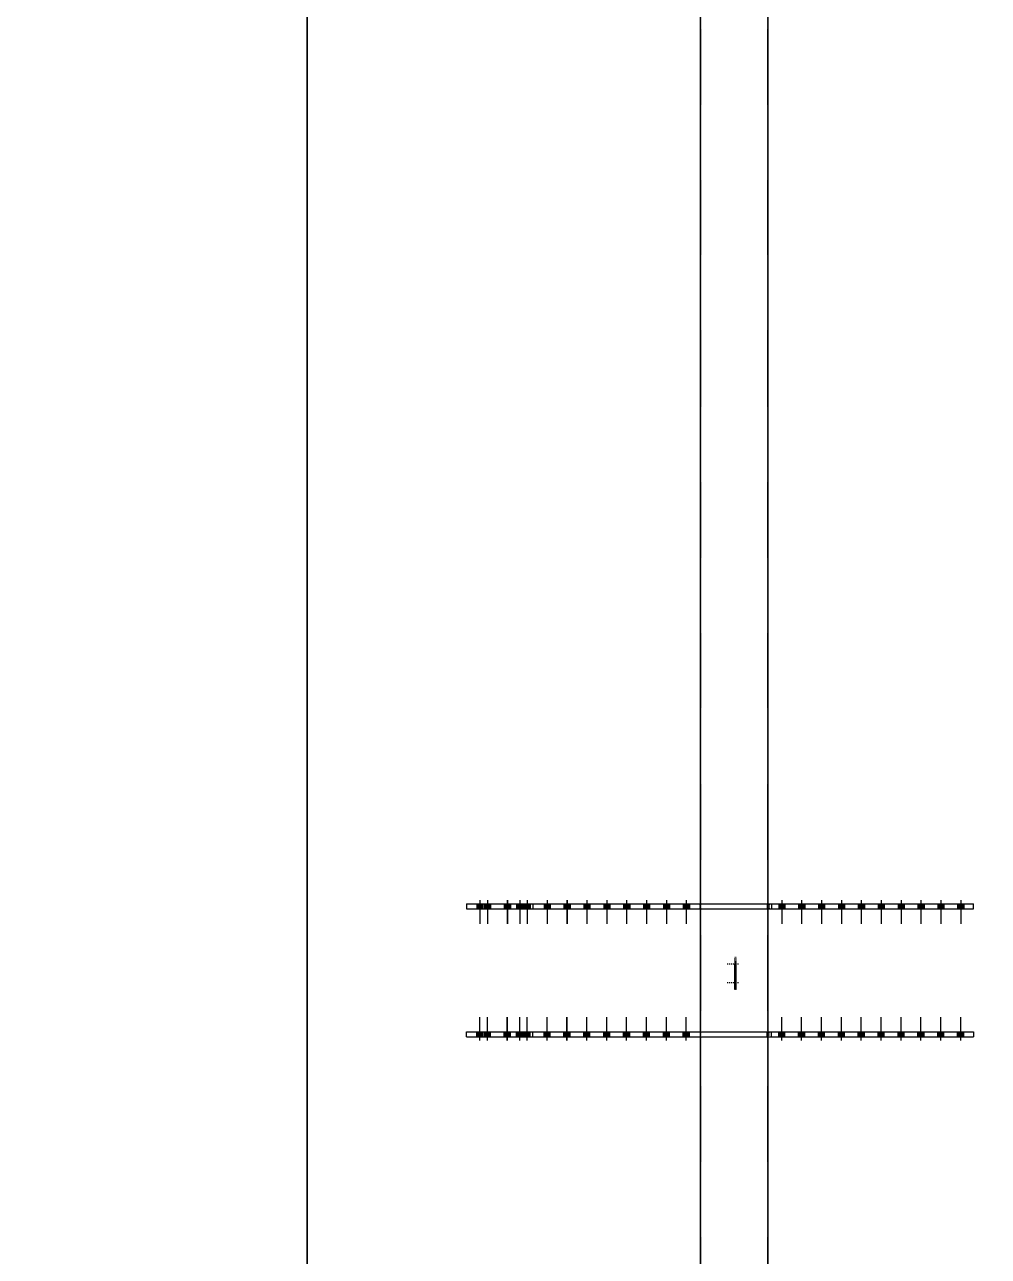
# Model space of a CAD drawing. Header units: millimetres. Extents: x 15962 to 71432, y 9666 to 72266.
# Drawn here: x 56564 to 60199, y 33116 to 37761 of the extents above; entities that cross this region are included whole.
import ezdxf

# ---------------------------------------------------------------- set-up
doc = ezdxf.new("R2010")
doc.units = ezdxf.units.MM
doc.header["$LTSCALE"] = 2
doc.linetypes.add('DXK_LINE_DOT1', pattern=[1.8814, 0.9407, -0.9407])
doc.linetypes.add('DXK_LINE_DOT2', pattern=[3.9198, 1.9599, -1.9599])

msp = doc.modelspace()

# ---------------------------------------------------------------- hatches: boundary and pattern name
at = {"linetype": 'Continuous'}
for points in [[(58270.1094, 34445.288), (58293.1094, 34445.288), (58293.1094, 34426.288), (58270.1094, 34426.288)], [(58270.1094, 34445.288), (58293.1094, 34445.288), (58293.1094, 34426.288), (58270.1094, 34426.288)], [(58270.1094, 34445.288), (58293.1094, 34445.288), (58293.1094, 34426.288), (58270.1094, 34426.288)], [(58270.1094, 34445.288), (58293.1094, 34445.288), (58293.1094, 34426.288), (58270.1094, 34426.288)], [(58270.1094, 34445.288), (58293.1094, 34445.288), (58293.1094, 34426.288), (58270.1094, 34426.288)], [(58270.1094, 34445.288), (58293.1094, 34445.288), (58293.1094, 34426.288), (58270.1094, 34426.288)], [(58270.1094, 34445.288), (58293.1094, 34445.288), (58293.1094, 34426.288), (58270.1094, 34426.288)], [(58270.1094, 34445.288), (58293.1094, 34445.288), (58293.1094, 34426.288), (58270.1094, 34426.288)], [(58270.1094, 34445.288), (58293.1094, 34445.288), (58293.1094, 34426.288), (58270.1094, 34426.288)], [(58270.1095, 34445.288), (58293.1095, 34445.288), (58293.1095, 34426.288), (58270.1095, 34426.288)], [(58321.5802, 34426.288), (58298.5802, 34426.288), (58298.5802, 34445.288), (58321.5802, 34445.288)], [(58321.6504, 34426.288), (58298.6504, 34426.288), (58298.6504, 34445.288), (58321.6504, 34445.288)], [(58396.5802, 34426.288), (58373.5802, 34426.288), (58373.5802, 34445.288), (58396.5802, 34445.288)], [(58396.6504, 34426.288), (58373.6504, 34426.288), (58373.6504, 34445.288), (58396.6504, 34445.288)], [(58420.1094, 34445.288), (58443.1094, 34445.288), (58443.1094, 34426.288), (58420.1094, 34426.288)], [(58420.1094, 34445.288), (58443.1094, 34445.288), (58443.1094, 34426.288), (58420.1094, 34426.288)], [(58420.1094, 34445.288), (58443.1094, 34445.288), (58443.1094, 34426.288), (58420.1094, 34426.288)], [(58420.1094, 34445.288), (58443.1094, 34445.288), (58443.1094, 34426.288), (58420.1094, 34426.288)], [(58420.1094, 34445.288), (58443.1094, 34445.288), (58443.1094, 34426.288), (58420.1094, 34426.288)], [(58420.1094, 34445.288), (58443.1094, 34445.288), (58443.1094, 34426.288), (58420.1094, 34426.288)], [(58420.1094, 34445.288), (58443.1094, 34445.288), (58443.1094, 34426.288), (58420.1094, 34426.288)], [(58420.1094, 34445.288), (58443.1094, 34445.288), (58443.1094, 34426.288), (58420.1094, 34426.288)], [(58420.1094, 34445.288), (58443.1094, 34445.288), (58443.1094, 34426.288), (58420.1094, 34426.288)], [(58420.1095, 34445.288), (58443.1095, 34445.288), (58443.1095, 34426.288), (58420.1095, 34426.288)], [(58471.5802, 34426.288), (58448.5802, 34426.288), (58448.5802, 34445.288), (58471.5802, 34445.288)], [(58471.6504, 34426.288), (58448.6504, 34426.288), (58448.6504, 34445.288), (58471.6504, 34445.288)], [(58546.5802, 34426.288), (58523.5802, 34426.288), (58523.5802, 34445.288), (58546.5802, 34445.288)], [(58546.6503, 34426.288), (58523.6503, 34426.288), (58523.6503, 34445.288), (58546.6503, 34445.288)], [(58621.5802, 34426.288), (58598.5802, 34426.288), (58598.5802, 34445.288), (58621.5802, 34445.288)], [(58621.6503, 34426.288), (58598.6503, 34426.288), (58598.6503, 34445.288), (58621.6503, 34445.288)], [(58696.5802, 34426.288), (58673.5802, 34426.288), (58673.5802, 34445.288), (58696.5802, 34445.288)], [(58696.6503, 34426.288), (58673.6503, 34426.288), (58673.6503, 34445.288), (58696.6503, 34445.288)], [(58771.5802, 34426.288), (58748.5802, 34426.288), (58748.5802, 34445.288), (58771.5802, 34445.288)], [(58771.6503, 34426.288), (58748.6503, 34426.288), (58748.6503, 34445.288), (58771.6503, 34445.288)], [(58846.5802, 34426.288), (58823.5802, 34426.288), (58823.5802, 34445.288), (58846.5802, 34445.288)], [(58846.6503, 34426.288), (58823.6503, 34426.288), (58823.6503, 34445.288), (58846.6503, 34445.288)], [(58921.5802, 34426.288), (58898.5802, 34426.288), (58898.5802, 34445.288), (58921.5802, 34445.288)], [(58921.6503, 34426.288), (58898.6503, 34426.288), (58898.6503, 34445.288), (58921.6503, 34445.288)], [(58996.5801, 34426.288), (58973.5801, 34426.288), (58973.5801, 34445.288), (58996.5801, 34445.288)], [(58996.6503, 34426.288), (58973.6503, 34426.288), (58973.6503, 34445.288), (58996.6503, 34445.288)], [(59071.5801, 34426.288), (59048.5801, 34426.288), (59048.5801, 34445.288), (59071.5801, 34445.288)], [(59071.6503, 34426.288), (59048.6503, 34426.288), (59048.6503, 34445.288), (59071.6503, 34445.288)], [(59431.5801, 34426.288), (59408.5801, 34426.288), (59408.5801, 34445.288), (59431.5801, 34445.288)], [(59431.6503, 34426.288), (59408.6503, 34426.288), (59408.6503, 34445.288), (59431.6503, 34445.288)], [(59506.5801, 34426.288), (59483.5801, 34426.288), (59483.5801, 34445.288), (59506.5801, 34445.288)], [(59506.6503, 34426.288), (59483.6503, 34426.288), (59483.6503, 34445.288), (59506.6503, 34445.288)], [(59581.5801, 34426.288), (59558.5801, 34426.288), (59558.5801, 34445.288), (59581.5801, 34445.288)], [(59581.6503, 34426.288), (59558.6503, 34426.288), (59558.6503, 34445.288), (59581.6503, 34445.288)], [(59656.5801, 34426.288), (59633.5801, 34426.288), (59633.5801, 34445.288), (59656.5801, 34445.288)], [(59656.6503, 34426.288), (59633.6503, 34426.288), (59633.6503, 34445.288), (59656.6503, 34445.288)], [(59731.5801, 34426.288), (59708.5801, 34426.288), (59708.5801, 34445.288), (59731.5801, 34445.288)], [(59731.6503, 34426.288), (59708.6503, 34426.288), (59708.6503, 34445.288), (59731.6503, 34445.288)], [(59806.5801, 34426.288), (59783.5801, 34426.288), (59783.5801, 34445.288), (59806.5801, 34445.288)], [(59806.6502, 34426.288), (59783.6502, 34426.288), (59783.6502, 34445.288), (59806.6502, 34445.288)], [(59881.5801, 34426.288), (59858.5801, 34426.288), (59858.5801, 34445.288), (59881.5801, 34445.288)], [(59881.6502, 34426.288), (59858.6502, 34426.288), (59858.6502, 34445.288), (59881.6502, 34445.288)], [(59956.5801, 34426.288), (59933.5801, 34426.288), (59933.5801, 34445.288), (59956.5801, 34445.288)], [(59956.6502, 34426.288), (59933.6502, 34426.288), (59933.6502, 34445.288), (59956.6502, 34445.288)], [(60031.5801, 34426.288), (60008.5801, 34426.288), (60008.5801, 34445.288), (60031.5801, 34445.288)], [(60031.6502, 34426.288), (60008.6502, 34426.288), (60008.6502, 34445.288), (60031.6502, 34445.288)], [(60106.5801, 34426.288), (60083.5801, 34426.288), (60083.5801, 34445.288), (60106.5801, 34445.288)], [(60106.6502, 34426.288), (60083.6502, 34426.288), (60083.6502, 34445.288), (60106.6502, 34445.288)], [(58270.1094, 33943.288), (58293.1094, 33943.288), (58293.1094, 33962.288), (58270.1094, 33962.288)], [(58270.1094, 33943.288), (58293.1094, 33943.288), (58293.1094, 33962.288), (58270.1094, 33962.288)], [(58270.1094, 33943.288), (58293.1094, 33943.288), (58293.1094, 33962.288), (58270.1094, 33962.288)], [(58270.1094, 33943.288), (58293.1094, 33943.288), (58293.1094, 33962.288), (58270.1094, 33962.288)], [(58270.1094, 33943.288), (58293.1094, 33943.288), (58293.1094, 33962.288), (58270.1094, 33962.288)], [(58270.1094, 33943.288), (58293.1094, 33943.288), (58293.1094, 33962.288), (58270.1094, 33962.288)], [(58270.1094, 33943.288), (58293.1094, 33943.288), (58293.1094, 33962.288), (58270.1094, 33962.288)], [(58270.1094, 33943.288), (58293.1094, 33943.288), (58293.1094, 33962.288), (58270.1094, 33962.288)], [(58270.1094, 33943.288), (58293.1094, 33943.288), (58293.1094, 33962.288), (58270.1094, 33962.288)], [(58270.1095, 33943.288), (58293.1095, 33943.288), (58293.1095, 33962.288), (58270.1095, 33962.288)], [(58321.5802, 33962.288), (58298.5802, 33962.288), (58298.5802, 33943.288), (58321.5802, 33943.288)], [(58321.6504, 33962.288), (58298.6504, 33962.288), (58298.6504, 33943.288), (58321.6504, 33943.288)], [(58396.5802, 33962.288), (58373.5802, 33962.288), (58373.5802, 33943.288), (58396.5802, 33943.288)], [(58396.6504, 33962.288), (58373.6504, 33962.288), (58373.6504, 33943.288), (58396.6504, 33943.288)], [(58420.1094, 33943.288), (58443.1094, 33943.288), (58443.1094, 33962.288), (58420.1094, 33962.288)], [(58420.1094, 33943.288), (58443.1094, 33943.288), (58443.1094, 33962.288), (58420.1094, 33962.288)], [(58420.1094, 33943.288), (58443.1094, 33943.288), (58443.1094, 33962.288), (58420.1094, 33962.288)], [(58420.1094, 33943.288), (58443.1094, 33943.288), (58443.1094, 33962.288), (58420.1094, 33962.288)], [(58420.1094, 33943.288), (58443.1094, 33943.288), (58443.1094, 33962.288), (58420.1094, 33962.288)], [(58420.1094, 33943.288), (58443.1094, 33943.288), (58443.1094, 33962.288), (58420.1094, 33962.288)], [(58420.1094, 33943.288), (58443.1094, 33943.288), (58443.1094, 33962.288), (58420.1094, 33962.288)], [(58420.1094, 33943.288), (58443.1094, 33943.288), (58443.1094, 33962.288), (58420.1094, 33962.288)], [(58420.1094, 33943.288), (58443.1094, 33943.288), (58443.1094, 33962.288), (58420.1094, 33962.288)], [(58420.1095, 33943.288), (58443.1095, 33943.288), (58443.1095, 33962.288), (58420.1095, 33962.288)], [(58471.5802, 33962.288), (58448.5802, 33962.288), (58448.5802, 33943.288), (58471.5802, 33943.288)], [(58471.6504, 33962.288), (58448.6504, 33962.288), (58448.6504, 33943.288), (58471.6504, 33943.288)], [(58546.5802, 33962.288), (58523.5802, 33962.288), (58523.5802, 33943.288), (58546.5802, 33943.288)], [(58546.6503, 33962.288), (58523.6503, 33962.288), (58523.6503, 33943.288), (58546.6503, 33943.288)], [(58621.5802, 33962.288), (58598.5802, 33962.288), (58598.5802, 33943.288), (58621.5802, 33943.288)], [(58621.6503, 33962.288), (58598.6503, 33962.288), (58598.6503, 33943.288), (58621.6503, 33943.288)], [(58696.5802, 33962.288), (58673.5802, 33962.288), (58673.5802, 33943.288), (58696.5802, 33943.288)], [(58696.6503, 33962.288), (58673.6503, 33962.288), (58673.6503, 33943.288), (58696.6503, 33943.288)], [(58771.5802, 33962.288), (58748.5802, 33962.288), (58748.5802, 33943.288), (58771.5802, 33943.288)], [(58771.6503, 33962.288), (58748.6503, 33962.288), (58748.6503, 33943.288), (58771.6503, 33943.288)], [(58846.5802, 33962.288), (58823.5802, 33962.288), (58823.5802, 33943.288), (58846.5802, 33943.288)], [(58846.6503, 33962.288), (58823.6503, 33962.288), (58823.6503, 33943.288), (58846.6503, 33943.288)], [(58921.5802, 33962.288), (58898.5802, 33962.288), (58898.5802, 33943.288), (58921.5802, 33943.288)], [(58921.6503, 33962.288), (58898.6503, 33962.288), (58898.6503, 33943.288), (58921.6503, 33943.288)], [(58996.5801, 33962.288), (58973.5801, 33962.288), (58973.5801, 33943.288), (58996.5801, 33943.288)], [(58996.6503, 33962.288), (58973.6503, 33962.288), (58973.6503, 33943.288), (58996.6503, 33943.288)], [(59071.5801, 33962.288), (59048.5801, 33962.288), (59048.5801, 33943.288), (59071.5801, 33943.288)], [(59071.6503, 33962.288), (59048.6503, 33962.288), (59048.6503, 33943.288), (59071.6503, 33943.288)], [(59431.5801, 33962.288), (59408.5801, 33962.288), (59408.5801, 33943.288), (59431.5801, 33943.288)], [(59431.6503, 33962.288), (59408.6503, 33962.288), (59408.6503, 33943.288), (59431.6503, 33943.288)], [(59506.5801, 33962.288), (59483.5801, 33962.288), (59483.5801, 33943.288), (59506.5801, 33943.288)], [(59506.6503, 33962.288), (59483.6503, 33962.288), (59483.6503, 33943.288), (59506.6503, 33943.288)], [(59581.5801, 33962.288), (59558.5801, 33962.288), (59558.5801, 33943.288), (59581.5801, 33943.288)], [(59581.6503, 33962.288), (59558.6503, 33962.288), (59558.6503, 33943.288), (59581.6503, 33943.288)], [(59656.5801, 33962.288), (59633.5801, 33962.288), (59633.5801, 33943.288), (59656.5801, 33943.288)], [(59656.6503, 33962.288), (59633.6503, 33962.288), (59633.6503, 33943.288), (59656.6503, 33943.288)], [(59731.5801, 33962.288), (59708.5801, 33962.288), (59708.5801, 33943.288), (59731.5801, 33943.288)], [(59731.6503, 33962.288), (59708.6503, 33962.288), (59708.6503, 33943.288), (59731.6503, 33943.288)], [(59806.5801, 33962.288), (59783.5801, 33962.288), (59783.5801, 33943.288), (59806.5801, 33943.288)], [(59806.6502, 33962.288), (59783.6502, 33962.288), (59783.6502, 33943.288), (59806.6502, 33943.288)], [(59881.5801, 33962.288), (59858.5801, 33962.288), (59858.5801, 33943.288), (59881.5801, 33943.288)], [(59881.6502, 33962.288), (59858.6502, 33962.288), (59858.6502, 33943.288), (59881.6502, 33943.288)], [(59956.5801, 33962.288), (59933.5801, 33962.288), (59933.5801, 33943.288), (59956.5801, 33943.288)], [(59956.6502, 33962.288), (59933.6502, 33962.288), (59933.6502, 33943.288), (59956.6502, 33943.288)], [(60031.5801, 33962.288), (60008.5801, 33962.288), (60008.5801, 33943.288), (60031.5801, 33943.288)], [(60031.6502, 33962.288), (60008.6502, 33962.288), (60008.6502, 33943.288), (60031.6502, 33943.288)], [(60106.5801, 33962.288), (60083.5801, 33962.288), (60083.5801, 33943.288), (60106.5801, 33943.288)], [(60106.6502, 33962.288), (60083.6502, 33962.288), (60083.6502, 33943.288), (60106.6502, 33943.288)]]:
    msp.add_hatch(color=3, dxfattribs=at).paths.add_polyline_path(points)

# ---------------------------------------------------------------- linework, layer by layer
at = {"color": 7, "linetype": 'DXK_LINE_DOT1'}
for p, q in [((59113.6503, 44157.288), (59113.6503, 28907.288)), ((59366.6503, 44157.288), (59366.6503, 28907.288)), ((58481.6095, 34445.288), (58481.4203, 34445.288)), ((58481.4203, 34445.288), (58481.4203, 34426.288)), ((59112.6503, 34426.288), (59112.6503, 34445.288)), ((59112.6506, 34426.288), (59112.6506, 34445.288)), ((59367.6503, 34426.288), (59367.6503, 34445.288)), ((59367.6506, 34426.288), (59367.6506, 34445.288)), ((59372.9317, 34445.288), (59372.9317, 34426.288)), ((59242.7942, 34122.288), (59242.7942, 34242.288)), ((59248.7942, 34242.288), (59242.7942, 34242.288)), ((59248.7942, 34122.288), (59248.7942, 34242.288)), ((59248.7942, 34122.288), (59242.7942, 34122.288)), ((58481.4203, 33943.288), (58481.4203, 33962.288)), ((59112.6503, 33962.288), (59112.6503, 33943.288)), ((59112.6506, 33962.288), (59112.6506, 33943.288)), ((59367.6503, 33962.288), (59367.6503, 33943.288)), ((59367.6506, 33962.288), (59367.6506, 33943.288)), ((59372.9317, 33943.288), (59372.9317, 33962.288)), ((58481.6095, 33943.288), (58481.4203, 33943.288))]:
    msp.add_line(p, q, dxfattribs=at)
at = {"color": 7, "linetype": 'Continuous'}
for p, q in [((59112.6503, 43643.288), (59112.6503, 33962.288)), ((59367.6503, 43643.288), (59367.6503, 33962.288)), ((58231.232, 34445.288), (60142.9317, 34445.288)), ((58231.232, 34445.288), (58231.232, 34426.288)), ((58231.6095, 34426.288), (58231.232, 34426.288)), ((58231.232, 34426.288), (58231.6095, 34426.288)), ((58231.6095, 34445.288), (58231.6095, 34426.288)), ((58231.6095, 34426.288), (58481.6095, 34426.288)), ((58481.6095, 34445.288), (58481.6095, 34426.288)), ((58481.6095, 34426.288), (60142.9317, 34426.288)), ((58681.6606, 34445.288), (58681.6606, 34426.288)), ((59364.6042, 34445.288), (59364.6042, 34426.288)), ((59381.2415, 34445.288), (59381.2415, 34426.288)), ((60142.9317, 34426.288), (60142.9317, 34445.288)), ((58231.232, 33943.288), (58231.232, 33962.288)), ((58231.6095, 33962.288), (58231.232, 33962.288)), ((58231.232, 33962.288), (58231.6095, 33962.288)), ((58231.6095, 33943.288), (58231.6095, 33962.288)), ((58231.6095, 33962.288), (58481.6095, 33962.288)), ((58481.6095, 33943.288), (58481.6095, 33962.288)), ((58481.6095, 33962.288), (60142.9317, 33962.288)), ((58681.6606, 33943.288), (58681.6606, 33962.288)), ((59364.6042, 33943.288), (59364.6042, 33962.288)), ((59381.2415, 33943.288), (59381.2415, 33962.288)), ((60142.9317, 33962.288), (60142.9317, 33943.288)), ((58231.232, 33943.288), (60142.9317, 33943.288)), ((59112.6503, 33943.288), (59112.6503, 28907.288)), ((59367.6503, 33943.288), (59367.6503, 28907.288))]:
    msp.add_line(p, q, dxfattribs=at)
at = {"color": 3, "linetype": 'Continuous'}
for p, q in [((58270.1094, 34445.288), (58270.1094, 34426.288)), ((58270.1094, 34445.288), (58270.1094, 34426.288)), ((58270.1094, 34445.288), (58270.1094, 34426.288)), ((58270.1094, 34445.288), (58270.1094, 34426.288)), ((58270.1094, 34445.288), (58270.1094, 34426.288)), ((58270.1094, 34445.288), (58270.1094, 34426.288)), ((58270.1094, 34445.288), (58270.1094, 34426.288)), ((58270.1094, 34445.288), (58270.1094, 34426.288)), ((58270.1094, 34445.288), (58270.1094, 34426.288)), ((58270.1095, 34445.288), (58270.1095, 34426.288)), ((58281.6094, 34458.488), (58281.6094, 34370.288)), ((58281.6094, 34458.488), (58281.6094, 34370.288)), ((58281.6094, 34458.488), (58281.6094, 34370.288)), ((58281.6094, 34458.488), (58281.6094, 34370.288)), ((58281.6094, 34458.488), (58281.6094, 34370.288)), ((58281.6094, 34458.488), (58281.6094, 34370.288)), ((58281.6094, 34458.488), (58281.6094, 34370.288)), ((58281.6094, 34458.488), (58281.6094, 34370.288)), ((58281.6094, 34458.488), (58281.6094, 34370.288)), ((58281.6095, 34458.488), (58281.6095, 34370.288)), ((58293.1094, 34445.288), (58293.1094, 34426.288)), ((58293.1094, 34445.288), (58293.1094, 34426.288)), ((58293.1094, 34445.288), (58293.1094, 34426.288)), ((58293.1094, 34445.288), (58293.1094, 34426.288)), ((58293.1094, 34445.288), (58293.1094, 34426.288)), ((58293.1094, 34445.288), (58293.1094, 34426.288)), ((58293.1094, 34445.288), (58293.1094, 34426.288)), ((58293.1094, 34445.288), (58293.1094, 34426.288)), ((58293.1094, 34445.288), (58293.1094, 34426.288)), ((58293.1095, 34445.288), (58293.1095, 34426.288)), ((58298.5802, 34445.288), (58298.5802, 34426.288)), ((58298.6504, 34445.288), (58298.6504, 34426.288)), ((58310.0802, 34458.488), (58310.0802, 34370.288)), ((58310.1504, 34458.488), (58310.1504, 34370.288)), ((58321.5802, 34445.288), (58321.5802, 34426.288)), ((58321.6504, 34445.288), (58321.6504, 34426.288)), ((58373.5802, 34445.288), (58373.5802, 34426.288)), ((58373.6504, 34445.288), (58373.6504, 34426.288)), ((58385.0802, 34458.488), (58385.0802, 34370.288)), ((58385.1504, 34458.488), (58385.1504, 34370.288)), ((58396.5802, 34445.288), (58396.5802, 34426.288)), ((58396.6504, 34445.288), (58396.6504, 34426.288)), ((58420.1094, 34445.288), (58420.1094, 34426.288)), ((58420.1094, 34445.288), (58420.1094, 34426.288)), ((58420.1094, 34445.288), (58420.1094, 34426.288)), ((58420.1094, 34445.288), (58420.1094, 34426.288)), ((58420.1094, 34445.288), (58420.1094, 34426.288)), ((58420.1094, 34445.288), (58420.1094, 34426.288)), ((58420.1094, 34445.288), (58420.1094, 34426.288)), ((58420.1094, 34445.288), (58420.1094, 34426.288)), ((58420.1094, 34445.288), (58420.1094, 34426.288)), ((58420.1095, 34445.288), (58420.1095, 34426.288)), ((58431.6094, 34458.488), (58431.6094, 34370.288)), ((58431.6094, 34458.488), (58431.6094, 34370.288)), ((58431.6094, 34458.488), (58431.6094, 34370.288)), ((58431.6094, 34458.488), (58431.6094, 34370.288)), ((58431.6094, 34458.488), (58431.6094, 34370.288)), ((58431.6094, 34458.488), (58431.6094, 34370.288)), ((58431.6094, 34458.488), (58431.6094, 34370.288)), ((58431.6094, 34458.488), (58431.6094, 34370.288)), ((58431.6094, 34458.488), (58431.6094, 34370.288)), ((58431.6095, 34458.488), (58431.6095, 34370.288)), ((58443.1094, 34445.288), (58443.1094, 34426.288)), ((58443.1094, 34445.288), (58443.1094, 34426.288)), ((58443.1094, 34445.288), (58443.1094, 34426.288)), ((58443.1094, 34445.288), (58443.1094, 34426.288)), ((58443.1094, 34445.288), (58443.1094, 34426.288)), ((58443.1094, 34445.288), (58443.1094, 34426.288)), ((58443.1094, 34445.288), (58443.1094, 34426.288)), ((58443.1094, 34445.288), (58443.1094, 34426.288)), ((58443.1094, 34445.288), (58443.1094, 34426.288)), ((58443.1095, 34445.288), (58443.1095, 34426.288)), ((58448.5802, 34445.288), (58448.5802, 34426.288)), ((58448.6504, 34445.288), (58448.6504, 34426.288)), ((58460.0802, 34458.488), (58460.0802, 34370.288)), ((58460.1504, 34458.488), (58460.1504, 34370.288)), ((58471.5802, 34445.288), (58471.5802, 34426.288)), ((58471.6504, 34445.288), (58471.6504, 34426.288)), ((58523.5802, 34445.288), (58523.5802, 34426.288)), ((58523.6503, 34445.288), (58523.6503, 34426.288)), ((58535.0802, 34458.488), (58535.0802, 34370.288)), ((58535.1503, 34458.488), (58535.1503, 34370.288)), ((58546.5802, 34445.288), (58546.5802, 34426.288)), ((58546.6503, 34445.288), (58546.6503, 34426.288)), ((58598.5802, 34445.288), (58598.5802, 34426.288)), ((58598.6503, 34445.288), (58598.6503, 34426.288)), ((58610.0802, 34458.488), (58610.0802, 34370.288)), ((58610.1503, 34458.488), (58610.1503, 34370.288)), ((58621.5802, 34445.288), (58621.5802, 34426.288)), ((58621.6503, 34445.288), (58621.6503, 34426.288)), ((58673.5802, 34445.288), (58673.5802, 34426.288)), ((58673.6503, 34445.288), (58673.6503, 34426.288)), ((58685.0802, 34458.488), (58685.0802, 34370.288)), ((58685.1503, 34458.488), (58685.1503, 34370.288)), ((58696.5802, 34445.288), (58696.5802, 34426.288)), ((58696.6503, 34445.288), (58696.6503, 34426.288)), ((58748.5802, 34445.288), (58748.5802, 34426.288)), ((58748.6503, 34445.288), (58748.6503, 34426.288)), ((58760.0802, 34458.488), (58760.0802, 34370.288)), ((58760.1503, 34458.488), (58760.1503, 34370.288)), ((58771.5802, 34445.288), (58771.5802, 34426.288)), ((58771.6503, 34445.288), (58771.6503, 34426.288)), ((58823.5802, 34445.288), (58823.5802, 34426.288)), ((58823.6503, 34445.288), (58823.6503, 34426.288)), ((58835.0802, 34458.488), (58835.0802, 34370.288)), ((58835.1503, 34458.488), (58835.1503, 34370.288)), ((58846.5802, 34445.288), (58846.5802, 34426.288)), ((58846.6503, 34445.288), (58846.6503, 34426.288)), ((58898.5802, 34445.288), (58898.5802, 34426.288)), ((58898.6503, 34445.288), (58898.6503, 34426.288)), ((58910.0802, 34458.488), (58910.0802, 34370.288)), ((58910.1503, 34458.488), (58910.1503, 34370.288)), ((58921.5802, 34445.288), (58921.5802, 34426.288)), ((58921.6503, 34445.288), (58921.6503, 34426.288)), ((58973.5801, 34445.288), (58973.5801, 34426.288)), ((58973.6503, 34445.288), (58973.6503, 34426.288)), ((58985.0801, 34458.488), (58985.0801, 34370.288)), ((58985.1503, 34458.488), (58985.1503, 34370.288)), ((58996.5801, 34445.288), (58996.5801, 34426.288)), ((58996.6503, 34445.288), (58996.6503, 34426.288)), ((59048.5801, 34445.288), (59048.5801, 34426.288)), ((59048.6503, 34445.288), (59048.6503, 34426.288)), ((59060.0801, 34458.488), (59060.0801, 34370.288)), ((59060.1503, 34458.488), (59060.1503, 34370.288)), ((59071.5801, 34445.288), (59071.5801, 34426.288)), ((59071.6503, 34445.288), (59071.6503, 34426.288)), ((59408.5801, 34445.288), (59408.5801, 34426.288)), ((59408.6503, 34445.288), (59408.6503, 34426.288)), ((59420.0801, 34458.488), (59420.0801, 34370.288)), ((59420.1503, 34458.488), (59420.1503, 34370.288)), ((59431.5801, 34445.288), (59431.5801, 34426.288)), ((59431.6503, 34445.288), (59431.6503, 34426.288)), ((59483.5801, 34445.288), (59483.5801, 34426.288)), ((59483.6503, 34445.288), (59483.6503, 34426.288)), ((59495.0801, 34458.488), (59495.0801, 34370.288)), ((59495.1503, 34458.488), (59495.1503, 34370.288)), ((59506.5801, 34445.288), (59506.5801, 34426.288)), ((59506.6503, 34445.288), (59506.6503, 34426.288)), ((59558.5801, 34445.288), (59558.5801, 34426.288)), ((59558.6503, 34445.288), (59558.6503, 34426.288)), ((59570.0801, 34458.488), (59570.0801, 34370.288)), ((59570.1503, 34458.488), (59570.1503, 34370.288)), ((59581.5801, 34445.288), (59581.5801, 34426.288)), ((59581.6503, 34445.288), (59581.6503, 34426.288)), ((59633.5801, 34445.288), (59633.5801, 34426.288)), ((59633.6503, 34445.288), (59633.6503, 34426.288)), ((59645.0801, 34458.488), (59645.0801, 34370.288)), ((59645.1503, 34458.488), (59645.1503, 34370.288)), ((59656.5801, 34445.288), (59656.5801, 34426.288)), ((59656.6503, 34445.288), (59656.6503, 34426.288)), ((59708.5801, 34445.288), (59708.5801, 34426.288)), ((59708.6503, 34445.288), (59708.6503, 34426.288)), ((59720.0801, 34458.488), (59720.0801, 34370.288)), ((59720.1503, 34458.488), (59720.1503, 34370.288)), ((59731.5801, 34445.288), (59731.5801, 34426.288)), ((59731.6503, 34445.288), (59731.6503, 34426.288)), ((59783.5801, 34445.288), (59783.5801, 34426.288)), ((59783.6502, 34445.288), (59783.6502, 34426.288)), ((59795.0801, 34458.488), (59795.0801, 34370.288)), ((59795.1502, 34458.488), (59795.1502, 34370.288)), ((59806.5801, 34445.288), (59806.5801, 34426.288)), ((59806.6502, 34445.288), (59806.6502, 34426.288)), ((59858.5801, 34445.288), (59858.5801, 34426.288)), ((59858.6502, 34445.288), (59858.6502, 34426.288)), ((59870.0801, 34458.488), (59870.0801, 34370.288)), ((59870.1502, 34458.488), (59870.1502, 34370.288)), ((59881.5801, 34445.288), (59881.5801, 34426.288)), ((59881.6502, 34445.288), (59881.6502, 34426.288)), ((59933.5801, 34445.288), (59933.5801, 34426.288)), ((59933.6502, 34445.288), (59933.6502, 34426.288)), ((59945.0801, 34458.488), (59945.0801, 34370.288)), ((59945.1502, 34458.488), (59945.1502, 34370.288)), ((59956.5801, 34445.288), (59956.5801, 34426.288)), ((59956.6502, 34445.288), (59956.6502, 34426.288)), ((60008.5801, 34445.288), (60008.5801, 34426.288)), ((60008.6502, 34445.288), (60008.6502, 34426.288)), ((60020.0801, 34458.488), (60020.0801, 34370.288)), ((60020.1502, 34458.488), (60020.1502, 34370.288)), ((60031.5801, 34445.288), (60031.5801, 34426.288)), ((60031.6502, 34445.288), (60031.6502, 34426.288)), ((60083.5801, 34445.288), (60083.5801, 34426.288)), ((60083.6502, 34445.288), (60083.6502, 34426.288)), ((60095.0801, 34458.488), (60095.0801, 34370.288)), ((60095.1502, 34458.488), (60095.1502, 34370.288)), ((60106.5801, 34445.288), (60106.5801, 34426.288)), ((60106.6502, 34445.288), (60106.6502, 34426.288)), ((58281.6094, 33930.088), (58281.6094, 34018.288)), ((58281.6094, 33930.088), (58281.6094, 34018.288)), ((58281.6094, 33930.088), (58281.6094, 34018.288)), ((58281.6094, 33930.088), (58281.6094, 34018.288)), ((58281.6094, 33930.088), (58281.6094, 34018.288)), ((58281.6094, 33930.088), (58281.6094, 34018.288)), ((58281.6094, 33930.088), (58281.6094, 34018.288)), ((58281.6094, 33930.088), (58281.6094, 34018.288)), ((58281.6094, 33930.088), (58281.6094, 34018.288)), ((58281.6095, 33930.088), (58281.6095, 34018.288)), ((58310.0802, 33930.088), (58310.0802, 34018.288)), ((58310.1504, 33930.088), (58310.1504, 34018.288)), ((58385.0802, 33930.088), (58385.0802, 34018.288)), ((58385.1504, 33930.088), (58385.1504, 34018.288)), ((58431.6094, 33930.088), (58431.6094, 34018.288)), ((58431.6094, 33930.088), (58431.6094, 34018.288)), ((58431.6094, 33930.088), (58431.6094, 34018.288)), ((58431.6094, 33930.088), (58431.6094, 34018.288)), ((58431.6094, 33930.088), (58431.6094, 34018.288)), ((58431.6094, 33930.088), (58431.6094, 34018.288)), ((58431.6094, 33930.088), (58431.6094, 34018.288)), ((58431.6094, 33930.088), (58431.6094, 34018.288)), ((58431.6094, 33930.088), (58431.6094, 34018.288)), ((58431.6095, 33930.088), (58431.6095, 34018.288)), ((58460.0802, 33930.088), (58460.0802, 34018.288)), ((58460.1504, 33930.088), (58460.1504, 34018.288)), ((58535.0802, 33930.088), (58535.0802, 34018.288)), ((58535.1503, 33930.088), (58535.1503, 34018.288)), ((58610.0802, 33930.088), (58610.0802, 34018.288)), ((58610.1503, 33930.088), (58610.1503, 34018.288)), ((58685.0802, 33930.088), (58685.0802, 34018.288)), ((58685.1503, 33930.088), (58685.1503, 34018.288)), ((58760.0802, 33930.088), (58760.0802, 34018.288)), ((58760.1503, 33930.088), (58760.1503, 34018.288)), ((58835.0802, 33930.088), (58835.0802, 34018.288)), ((58835.1503, 33930.088), (58835.1503, 34018.288)), ((58910.0802, 33930.088), (58910.0802, 34018.288)), ((58910.1503, 33930.088), (58910.1503, 34018.288)), ((58985.0801, 33930.088), (58985.0801, 34018.288)), ((58985.1503, 33930.088), (58985.1503, 34018.288)), ((59060.0801, 33930.088), (59060.0801, 34018.288)), ((59060.1503, 33930.088), (59060.1503, 34018.288)), ((59420.0801, 33930.088), (59420.0801, 34018.288)), ((59420.1503, 33930.088), (59420.1503, 34018.288)), ((59495.0801, 33930.088), (59495.0801, 34018.288)), ((59495.1503, 33930.088), (59495.1503, 34018.288)), ((59570.0801, 33930.088), (59570.0801, 34018.288)), ((59570.1503, 33930.088), (59570.1503, 34018.288)), ((59645.0801, 33930.088), (59645.0801, 34018.288)), ((59645.1503, 33930.088), (59645.1503, 34018.288)), ((59720.0801, 33930.088), (59720.0801, 34018.288)), ((59720.1503, 33930.088), (59720.1503, 34018.288)), ((59795.0801, 33930.088), (59795.0801, 34018.288)), ((59795.1502, 33930.088), (59795.1502, 34018.288)), ((59870.0801, 33930.088), (59870.0801, 34018.288)), ((59870.1502, 33930.088), (59870.1502, 34018.288)), ((59945.0801, 33930.088), (59945.0801, 34018.288)), ((59945.1502, 33930.088), (59945.1502, 34018.288)), ((60020.0801, 33930.088), (60020.0801, 34018.288)), ((60020.1502, 33930.088), (60020.1502, 34018.288)), ((60095.0801, 33930.088), (60095.0801, 34018.288)), ((60095.1502, 33930.088), (60095.1502, 34018.288)), ((58270.1094, 33943.288), (58270.1094, 33962.288)), ((58270.1094, 33943.288), (58270.1094, 33962.288)), ((58270.1094, 33943.288), (58270.1094, 33962.288)), ((58270.1094, 33943.288), (58270.1094, 33962.288)), ((58270.1094, 33943.288), (58270.1094, 33962.288)), ((58270.1094, 33943.288), (58270.1094, 33962.288)), ((58270.1094, 33943.288), (58270.1094, 33962.288)), ((58270.1094, 33943.288), (58270.1094, 33962.288)), ((58270.1094, 33943.288), (58270.1094, 33962.288)), ((58270.1095, 33943.288), (58270.1095, 33962.288)), ((58293.1094, 33943.288), (58293.1094, 33962.288)), ((58293.1094, 33943.288), (58293.1094, 33962.288)), ((58293.1094, 33943.288), (58293.1094, 33962.288)), ((58293.1094, 33943.288), (58293.1094, 33962.288)), ((58293.1094, 33943.288), (58293.1094, 33962.288)), ((58293.1094, 33943.288), (58293.1094, 33962.288)), ((58293.1094, 33943.288), (58293.1094, 33962.288)), ((58293.1094, 33943.288), (58293.1094, 33962.288)), ((58293.1094, 33943.288), (58293.1094, 33962.288)), ((58293.1095, 33943.288), (58293.1095, 33962.288)), ((58298.5802, 33943.288), (58298.5802, 33962.288)), ((58298.6504, 33943.288), (58298.6504, 33962.288)), ((58321.5802, 33943.288), (58321.5802, 33962.288)), ((58321.6504, 33943.288), (58321.6504, 33962.288)), ((58373.5802, 33943.288), (58373.5802, 33962.288)), ((58373.6504, 33943.288), (58373.6504, 33962.288)), ((58396.5802, 33943.288), (58396.5802, 33962.288)), ((58396.6504, 33943.288), (58396.6504, 33962.288)), ((58420.1094, 33943.288), (58420.1094, 33962.288)), ((58420.1094, 33943.288), (58420.1094, 33962.288)), ((58420.1094, 33943.288), (58420.1094, 33962.288)), ((58420.1094, 33943.288), (58420.1094, 33962.288)), ((58420.1094, 33943.288), (58420.1094, 33962.288)), ((58420.1094, 33943.288), (58420.1094, 33962.288)), ((58420.1094, 33943.288), (58420.1094, 33962.288)), ((58420.1094, 33943.288), (58420.1094, 33962.288)), ((58420.1094, 33943.288), (58420.1094, 33962.288)), ((58420.1095, 33943.288), (58420.1095, 33962.288)), ((58443.1094, 33943.288), (58443.1094, 33962.288)), ((58443.1094, 33943.288), (58443.1094, 33962.288)), ((58443.1094, 33943.288), (58443.1094, 33962.288)), ((58443.1094, 33943.288), (58443.1094, 33962.288)), ((58443.1094, 33943.288), (58443.1094, 33962.288)), ((58443.1094, 33943.288), (58443.1094, 33962.288)), ((58443.1094, 33943.288), (58443.1094, 33962.288)), ((58443.1094, 33943.288), (58443.1094, 33962.288)), ((58443.1094, 33943.288), (58443.1094, 33962.288)), ((58443.1095, 33943.288), (58443.1095, 33962.288)), ((58448.5802, 33943.288), (58448.5802, 33962.288)), ((58448.6504, 33943.288), (58448.6504, 33962.288)), ((58471.5802, 33943.288), (58471.5802, 33962.288)), ((58471.6504, 33943.288), (58471.6504, 33962.288)), ((58523.5802, 33943.288), (58523.5802, 33962.288)), ((58523.6503, 33943.288), (58523.6503, 33962.288)), ((58546.5802, 33943.288), (58546.5802, 33962.288)), ((58546.6503, 33943.288), (58546.6503, 33962.288)), ((58598.5802, 33943.288), (58598.5802, 33962.288)), ((58598.6503, 33943.288), (58598.6503, 33962.288)), ((58621.5802, 33943.288), (58621.5802, 33962.288)), ((58621.6503, 33943.288), (58621.6503, 33962.288)), ((58673.5802, 33943.288), (58673.5802, 33962.288)), ((58673.6503, 33943.288), (58673.6503, 33962.288)), ((58696.5802, 33943.288), (58696.5802, 33962.288)), ((58696.6503, 33943.288), (58696.6503, 33962.288)), ((58748.5802, 33943.288), (58748.5802, 33962.288)), ((58748.6503, 33943.288), (58748.6503, 33962.288)), ((58771.5802, 33943.288), (58771.5802, 33962.288)), ((58771.6503, 33943.288), (58771.6503, 33962.288)), ((58823.5802, 33943.288), (58823.5802, 33962.288)), ((58823.6503, 33943.288), (58823.6503, 33962.288)), ((58846.5802, 33943.288), (58846.5802, 33962.288)), ((58846.6503, 33943.288), (58846.6503, 33962.288)), ((58898.5802, 33943.288), (58898.5802, 33962.288)), ((58898.6503, 33943.288), (58898.6503, 33962.288)), ((58921.5802, 33943.288), (58921.5802, 33962.288)), ((58921.6503, 33943.288), (58921.6503, 33962.288)), ((58973.5801, 33943.288), (58973.5801, 33962.288)), ((58973.6503, 33943.288), (58973.6503, 33962.288)), ((58996.5801, 33943.288), (58996.5801, 33962.288)), ((58996.6503, 33943.288), (58996.6503, 33962.288)), ((59048.5801, 33943.288), (59048.5801, 33962.288)), ((59048.6503, 33943.288), (59048.6503, 33962.288)), ((59071.5801, 33943.288), (59071.5801, 33962.288)), ((59071.6503, 33943.288), (59071.6503, 33962.288)), ((59408.5801, 33943.288), (59408.5801, 33962.288)), ((59408.6503, 33943.288), (59408.6503, 33962.288)), ((59431.5801, 33943.288), (59431.5801, 33962.288)), ((59431.6503, 33943.288), (59431.6503, 33962.288)), ((59483.5801, 33943.288), (59483.5801, 33962.288)), ((59483.6503, 33943.288), (59483.6503, 33962.288)), ((59506.5801, 33943.288), (59506.5801, 33962.288)), ((59506.6503, 33943.288), (59506.6503, 33962.288)), ((59558.5801, 33943.288), (59558.5801, 33962.288)), ((59558.6503, 33943.288), (59558.6503, 33962.288)), ((59581.5801, 33943.288), (59581.5801, 33962.288)), ((59581.6503, 33943.288), (59581.6503, 33962.288)), ((59633.5801, 33943.288), (59633.5801, 33962.288)), ((59633.6503, 33943.288), (59633.6503, 33962.288)), ((59656.5801, 33943.288), (59656.5801, 33962.288)), ((59656.6503, 33943.288), (59656.6503, 33962.288)), ((59708.5801, 33943.288), (59708.5801, 33962.288)), ((59708.6503, 33943.288), (59708.6503, 33962.288)), ((59731.5801, 33943.288), (59731.5801, 33962.288)), ((59731.6503, 33943.288), (59731.6503, 33962.288)), ((59783.5801, 33943.288), (59783.5801, 33962.288)), ((59783.6502, 33943.288), (59783.6502, 33962.288)), ((59806.5801, 33943.288), (59806.5801, 33962.288)), ((59806.6502, 33943.288), (59806.6502, 33962.288)), ((59858.5801, 33943.288), (59858.5801, 33962.288)), ((59858.6502, 33943.288), (59858.6502, 33962.288)), ((59881.5801, 33943.288), (59881.5801, 33962.288)), ((59881.6502, 33943.288), (59881.6502, 33962.288)), ((59933.5801, 33943.288), (59933.5801, 33962.288)), ((59933.6502, 33943.288), (59933.6502, 33962.288)), ((59956.5801, 33943.288), (59956.5801, 33962.288)), ((59956.6502, 33943.288), (59956.6502, 33962.288)), ((60008.5801, 33943.288), (60008.5801, 33962.288)), ((60008.6502, 33943.288), (60008.6502, 33962.288)), ((60031.5801, 33943.288), (60031.5801, 33962.288)), ((60031.6502, 33943.288), (60031.6502, 33962.288)), ((60083.5801, 33943.288), (60083.5801, 33962.288)), ((60083.6502, 33943.288), (60083.6502, 33962.288)), ((60106.5801, 33943.288), (60106.5801, 33962.288)), ((60106.6502, 33943.288), (60106.6502, 33962.288))]:
    msp.add_line(p, q, dxfattribs=at)
at = {"color": 3, "linetype": 'DXK_LINE_DOT2'}
for p, q in [((59256.7142, 34217.288), (59213.7942, 34217.288)), ((59256.7142, 34217.288), (59213.7942, 34217.288)), ((59248.7942, 34224.288), (59242.7942, 34224.288)), ((59248.7942, 34224.288), (59242.7942, 34224.288)), ((59248.7942, 34210.288), (59242.7942, 34210.288)), ((59248.7942, 34210.288), (59242.7942, 34210.288)), ((59256.7142, 34147.288), (59213.7942, 34147.288)), ((59256.7142, 34147.288), (59213.7942, 34147.288)), ((59248.7942, 34154.288), (59242.7942, 34154.288)), ((59248.7942, 34154.288), (59242.7942, 34154.288)), ((59248.7942, 34140.288), (59242.7942, 34140.288)), ((59248.7942, 34140.288), (59242.7942, 34140.288))]:
    msp.add_line(p, q, dxfattribs=at)
for points in [[(48637.8663, 47050.6489), (57629.5979, 47050.6489), (57629.5979, 28358.4557), (48637.8663, 28358.4557)], [(57629.5979, 47050.6489), (66621.3295, 47050.6489), (66621.3295, 28358.4557), (57629.5979, 28358.4557)]]:
    msp.add_lwpolyline(points, close=True)

doc.saveas('drawing.dxf')
